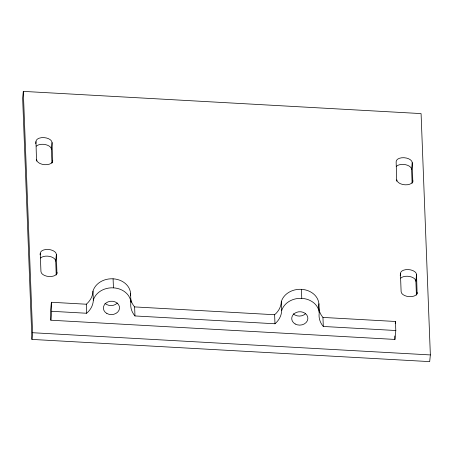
<?xml version="1.0" encoding="UTF-8"?>
<svg xmlns="http://www.w3.org/2000/svg" width="453" height="453" viewBox="0 0 453 453"><rect width="100%" height="100%" fill="white"/><g stroke="black" fill="none" stroke-linecap="round" stroke-linejoin="round"><path stroke-width="0.68" d="M23.307 91.381L22.65 98.069L31.92 339.41L429.693 361.619L430.35 354.931L421.08 113.59L23.307 91.381L32.582 332.723L31.92 339.41M35.759 143.675L35.957 141.67A8.086 4.49 5.6 0 1 43.839 137.599A8.086 4.49 5.6 0 1 52.067 142.565L52.565 162.644M36.523 161.075L35.957 141.67M40.124 254.846L40.255 253.51A8.086 4.49 5.6 0 1 48.137 249.444A8.086 4.49 5.6 0 1 56.365 254.41L56.925 273.816M51.942 163.154L51.41 149.258L52.067 142.565M51.387 302.264L50.51 311.183L50.855 320.22L394.925 339.433L395.803 330.514L395.452 321.477L322.955 317.428A23.262 19.286 -2.2 0 1 318.906 303.753A19.088 15.827 -2.2 0 0 301.426 289.325A19.088 15.827 -2.2 0 0 281.313 301.653A23.262 19.286 -2.2 0 1 274.626 314.733L274.971 323.765L134.971 315.951A23.262 19.286 -2.2 0 1 130.917 302.27L130.572 293.238A19.088 15.827 -2.2 0 0 113.091 278.81A19.088 15.827 -2.2 0 0 92.978 291.137A23.262 19.286 -2.2 0 1 86.291 304.218L86.642 313.25L51.733 311.302L51.387 302.264L86.291 304.218M56.24 274.999L55.708 261.098L56.365 254.41M50.855 320.22L51.733 311.302M396.698 181.183L396.137 161.778A8.086 4.49 5.6 0 1 404.019 157.712A8.086 4.49 5.6 0 1 412.247 162.678L412.808 182.083M395.254 323.538L395.452 321.477M400.237 275.634L400.435 273.629A8.086 4.49 5.6 0 1 408.317 269.563A8.086 4.49 5.6 0 1 416.545 274.529L417.105 293.935M412.122 183.267L411.59 169.365L412.247 162.678M416.42 295.118L415.882 281.217L416.545 274.529M130.724 299.235A23.262 19.286 -2.2 0 0 134.626 306.913L274.626 314.733M318.906 303.753L319.252 312.785A23.262 19.286 -2.2 0 0 323.306 326.466L395.803 330.514M32.582 332.723L430.35 354.931M400.435 273.629L401.126 291.698A8.086 4.49 5.6 0 0 409.359 296.664A8.086 4.49 5.6 0 0 417.236 292.598M394.79 335.956L394.925 339.433M322.955 317.428L323.306 326.466M301.426 289.325L301.777 298.357A19.088 15.827 -2.2 0 1 319.252 312.785M281.313 301.653L281.664 310.69A23.262 19.286 -2.2 0 1 274.971 323.765M134.626 306.913L134.971 315.951M113.091 278.81L113.443 287.842A19.088 15.827 -2.2 0 1 130.917 302.27M92.978 291.137L93.329 300.169A23.262 19.286 -2.2 0 1 86.642 313.25M40.255 253.51L40.951 271.579A8.086 4.49 5.6 0 0 49.179 276.545A8.086 4.49 5.6 0 0 57.061 272.48M40.589 258A8.086 4.49 5.6 0 1 49.57 256.404A8.086 4.49 5.6 0 1 55.708 261.098M400.769 278.119A8.086 4.49 5.6 0 1 409.75 276.523A8.086 4.49 5.6 0 1 415.882 281.217M36.291 146.16A8.086 4.49 5.6 0 1 45.272 144.558A8.086 4.49 5.6 0 1 51.41 149.258M52.763 160.634A8.086 4.49 5.6 0 1 44.881 164.705A8.086 4.49 5.6 0 1 36.653 159.733M281.664 310.69A19.088 15.827 -2.2 0 1 301.777 298.357M117.338 303.08A8.086 6.704 -2.2 0 1 104.954 303.289M93.329 300.169A19.088 15.827 -2.2 0 1 113.443 287.842M130.362 295.645A23.262 19.286 -2.2 0 1 130.572 293.238M396.471 166.268A8.086 4.49 5.6 0 1 405.452 164.671A8.086 4.49 5.6 0 1 411.59 169.365M412.943 180.747A8.086 4.49 5.6 0 1 405.061 184.813A8.086 4.49 5.6 0 1 396.828 179.847M305.673 313.595A8.086 6.704 -2.2 0 1 293.289 313.804M106.868 313.476A8.086 6.704 -2.2 0 0 119.518 308.363A8.086 6.704 -2.2 0 0 108.007 301.891A8.086 6.704 -2.2 0 0 106.868 313.476M295.197 323.997A8.086 6.704 -2.2 0 0 307.853 318.878A8.086 6.704 -2.2 0 0 296.341 312.406A8.086 6.704 -2.2 0 0 295.197 323.997"/></g></svg>
